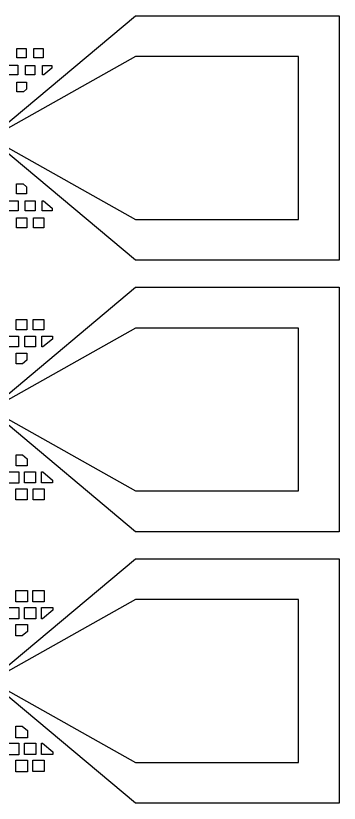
# Model space of a CAD drawing. Header units: metres. Extents: x -7 to 1980, y 20 to 2007.
# Drawn here: x 1504 to 1980, y 820 to 1980 of the extents above; entities that cross this region are included whole.
import ezdxf

# ---------------------------------------------------------------- set-up
doc = ezdxf.new("R2010")
doc.units = ezdxf.units.M

msp = doc.modelspace()

# ---------------------------------------------------------------- linework, layer by layer
for points in [[(1480, 1812.5), (1680, 1980), (1980, 1980), (1980, 1620), (1680, 1620), (1480, 1787.5), (1480, 1792.5), (1680, 1680), (1920, 1680), (1920, 1920), (1680, 1920), (1480, 1807.5), (1480, 1812.5), (1480, 1812.5)], [(1505.6, 1918.1), (1505.6, 1931.9), (1519.4, 1931.9), (1519.4, 1918.1), (1505.6, 1918.1), (1505.6, 1918.1)], [(1530.7, 1918.2), (1530.7, 1931.8), (1544.3, 1931.8), (1544.3, 1918.2), (1530.7, 1918.2), (1530.7, 1918.2)], [(1493, 1893), (1493, 1907), (1507, 1907), (1507, 1893), (1493, 1893), (1493, 1893)], [(1518.1, 1893.1), (1518.1, 1906.9), (1531.9, 1906.9), (1531.9, 1893.1), (1518.1, 1893.1), (1518.1, 1893.1)], [(1543.1, 1893.1), (1543.1, 1906.9), (1556.9, 1906.9), (1556.9, 1903), (1545.1, 1893.1), (1543.1, 1893.1), (1543.1, 1893.1)], [(1505.5, 1868), (1505.5, 1882), (1519.5, 1882), (1519.5, 1871.7), (1515.1, 1868), (1505.5, 1868), (1505.5, 1868)], [(1505.1, 1717.6), (1505.1, 1732.4), (1514.7, 1732.4), (1519.9, 1728), (1519.9, 1717.6), (1505.1, 1717.6), (1505.1, 1717.6)], [(1492.5, 1692.5), (1492.5, 1707.5), (1507.5, 1707.5), (1507.5, 1692.5), (1492.5, 1692.5), (1492.5, 1692.5)], [(1517.6, 1692.6), (1517.6, 1707.4), (1532.4, 1707.4), (1532.4, 1692.6), (1517.6, 1692.6), (1517.6, 1692.6)], [(1542.6, 1692.6), (1542.6, 1707.4), (1544.5, 1707.4), (1557.4, 1696.6), (1557.4, 1692.6), (1542.6, 1692.6), (1542.6, 1692.6)], [(1505, 1667.5), (1505, 1682.5), (1520, 1682.5), (1520, 1667.5), (1505, 1667.5), (1505, 1667.5)], [(1530, 1667.5), (1530, 1682.5), (1545, 1682.5), (1545, 1667.5), (1530, 1667.5), (1530, 1667.5)], [(1480, 1412.5), (1680, 1580), (1980, 1580), (1980, 1220), (1680, 1220), (1480, 1387.5), (1480, 1392.5), (1680, 1280), (1920, 1280), (1920, 1520), (1680, 1520), (1480, 1407.5), (1480, 1412.5), (1480, 1412.5)], [(1504.7, 1517.2), (1504.7, 1532.8), (1520.3, 1532.8), (1520.3, 1517.2), (1504.7, 1517.2), (1504.7, 1517.2)], [(1529.7, 1517.2), (1529.7, 1532.8), (1545.3, 1532.8), (1545.3, 1517.2), (1529.7, 1517.2), (1529.7, 1517.2)], [(1492.1, 1492.1), (1492.1, 1507.9), (1507.9, 1507.9), (1507.9, 1492.1), (1492.1, 1492.1), (1492.1, 1492.1)], [(1517.1, 1492.1), (1517.1, 1507.9), (1532.9, 1507.9), (1532.9, 1492.1), (1517.1, 1492.1), (1517.1, 1492.1)], [(1542.2, 1492.2), (1542.2, 1507.8), (1557.8, 1507.8), (1557.8, 1503.8), (1544, 1492.2), (1542.2, 1492.2), (1542.2, 1492.2)], [(1504.6, 1467.1), (1504.6, 1482.9), (1520.4, 1482.9), (1520.4, 1472.5), (1514, 1467.1), (1504.6, 1467.1), (1504.6, 1467.1)], [(1504.3, 1316.8), (1504.3, 1333.2), (1513.7, 1333.2), (1520.7, 1327.3), (1520.7, 1316.8), (1504.3, 1316.8), (1504.3, 1316.8)], [(1491.7, 1291.7), (1491.7, 1308.3), (1508.3, 1308.3), (1508.3, 1291.7), (1491.7, 1291.7), (1491.7, 1291.7)], [(1516.8, 1291.8), (1516.8, 1308.2), (1533.2, 1308.2), (1533.2, 1291.8), (1516.8, 1291.8), (1516.8, 1291.8)], [(1541.8, 1291.8), (1541.8, 1308.2), (1543.6, 1308.2), (1558.2, 1296), (1558.2, 1291.8), (1541.8, 1291.8), (1541.8, 1291.8)], [(1504.2, 1266.7), (1504.2, 1283.3), (1520.8, 1283.3), (1520.8, 1266.7), (1504.2, 1266.7), (1504.2, 1266.7)], [(1529.3, 1266.8), (1529.3, 1283.2), (1545.7, 1283.2), (1545.7, 1266.8), (1529.3, 1266.8), (1529.3, 1266.8)], [(1480, 1012.5), (1680, 1180), (1980, 1180), (1980, 820), (1680, 820), (1480, 987.5), (1480, 992.5), (1680, 880), (1920, 880), (1920, 1120), (1680, 1120), (1480, 1007.5), (1480, 1012.5), (1480, 1012.5)], [(1504, 1116.5), (1504, 1133.5), (1521, 1133.5), (1521, 1116.5), (1504, 1116.5), (1504, 1116.5)], [(1529.1, 1116.6), (1529.1, 1133.4), (1545.9, 1133.4), (1545.9, 1116.6), (1529.1, 1116.6), (1529.1, 1116.6)], [(1491.5, 1091.5), (1491.5, 1108.5), (1508.5, 1108.5), (1508.5, 1091.5), (1491.5, 1091.5), (1491.5, 1091.5)], [(1516.6, 1091.6), (1516.6, 1108.4), (1533.4, 1108.4), (1533.4, 1091.6), (1516.6, 1091.6), (1516.6, 1091.6)], [(1541.6, 1091.6), (1541.6, 1108.4), (1558.4, 1108.4), (1558.4, 1104.2), (1543.3, 1091.6), (1541.6, 1091.6), (1541.6, 1091.6)], [(1504, 1066.5), (1504, 1083.5), (1521, 1083.5), (1521, 1072.9), (1513.4, 1066.5), (1504, 1066.5), (1504, 1066.5)], [(1504, 916.5), (1504, 933.5), (1513.4, 933.5), (1521, 927.1), (1521, 916.5), (1504, 916.5), (1504, 916.5)], [(1491.5, 891.5), (1491.5, 908.5), (1508.5, 908.5), (1508.5, 891.5), (1491.5, 891.5), (1491.5, 891.5)], [(1516.6, 891.6), (1516.6, 908.4), (1533.4, 908.4), (1533.4, 891.6), (1516.6, 891.6), (1516.6, 891.6)], [(1541.6, 891.6), (1541.6, 908.4), (1543.3, 908.4), (1558.4, 895.8), (1558.4, 891.6), (1541.6, 891.6), (1541.6, 891.6)], [(1504, 866.5), (1504, 883.5), (1521, 883.5), (1521, 866.5), (1504, 866.5), (1504, 866.5)], [(1529.1, 866.6), (1529.1, 883.4), (1545.9, 883.4), (1545.9, 866.6), (1529.1, 866.6), (1529.1, 866.6)]]:
    msp.add_lwpolyline(points)

doc.saveas('drawing.dxf')
